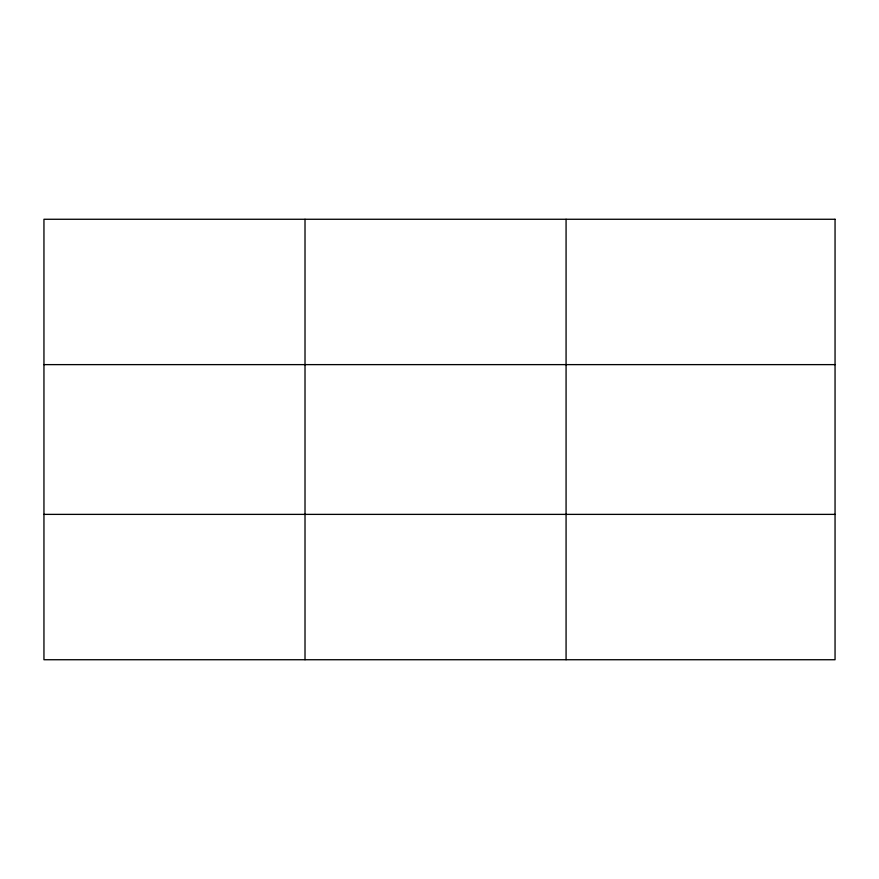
<?xml version="1.0" encoding="UTF-8"?>
<svg xmlns="http://www.w3.org/2000/svg" width="879" height="879" viewBox="0 0 879 879"><rect width="100%" height="100%" fill="white"/><g stroke="black" fill="none" stroke-linecap="round" stroke-linejoin="round"><path stroke-width="1.32" d="M305.013 659.733L305.013 219.267M566.076 659.733L566.076 219.267M43.95 364.62L835.05 364.62M43.95 514.38L835.05 514.38M835.05 219.267L835.05 659.733L43.95 659.733L43.95 219.267L835.05 219.267"/></g></svg>
